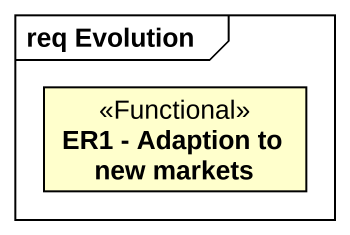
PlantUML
@startuml
mainframe req Evolution
hide circle
hide empty members
class "ER1 - Adaption to new markets" as ER1_Adaption_to_new_markets <<Functional>>
@enduml
